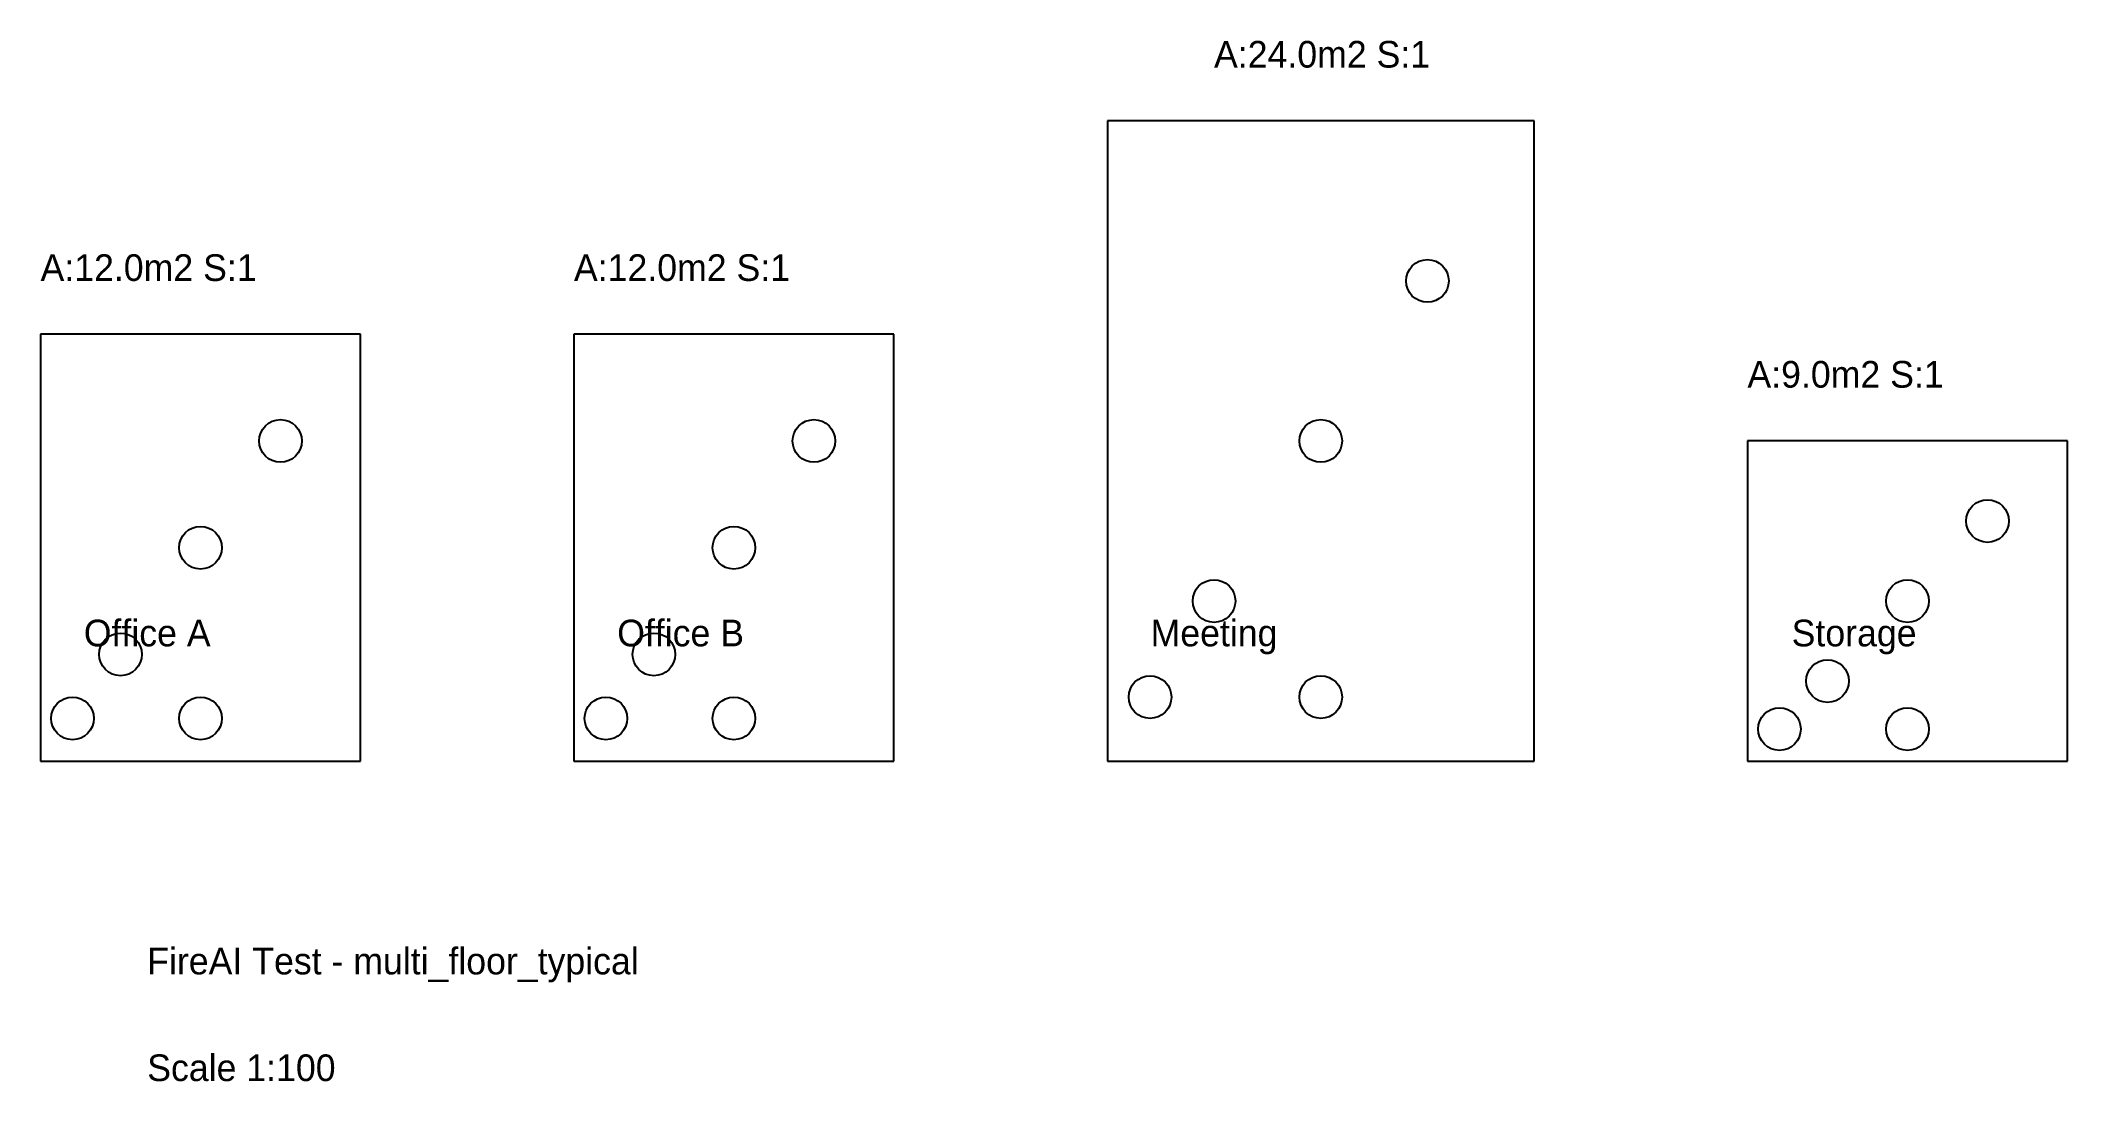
# Model space of a CAD drawing. Header units: metres. Extents: x 0 to 190, y -30 to 68.
import ezdxf
from ezdxf.enums import TextEntityAlignment as Align

# ---------------------------------------------------------------- set-up
doc = ezdxf.new("R2010")
doc.units = ezdxf.units.M
for name, color, linetype in [('DEVICES', 1, 'Continuous'), ('TEXT', 7, 'Continuous'), ('WALLS', 7, 'Continuous')]:
    doc.layers.add(name, color=color, linetype=linetype)

msp = doc.modelspace()

# ---------------------------------------------------------------- linework, layer by layer
at = {"layer": 'DEVICES'}
for centre in [(130, 45), (22.5, 30), (72.5, 30), (120, 30), (182.5, 22.5), (15, 20), (65, 20), (110, 15), (175, 15), (7.5, 10), (57.5, 10), (167.5, 7.5), (104, 6), (120, 6), (3, 4), (15, 4), (53, 4), (65, 4), (163, 3), (175, 3)]:
    msp.add_circle(centre, 2, dxfattribs=at)
at = {"layer": 'WALLS'}
for p, q in [((140, 60), (100, 60)), ((100, 60), (100, 0)), ((140, 0), (140, 60)), ((30, 40), (0, 40)), ((0, 40), (0, 0)), ((30, 0), (30, 40)), ((80, 40), (50, 40)), ((50, 40), (50, 0)), ((80, 0), (80, 40)), ((190, 30), (160, 30)), ((160, 30), (160, 0)), ((190, 0), (190, 30)), ((0, 0), (30, 0)), ((50, 0), (80, 0)), ((100, 0), (140, 0)), ((160, 0), (190, 0))]:
    msp.add_line(p, q, dxfattribs=at)

# ---------------------------------------------------------------- texts
at = {"layer": 'TEXT'}
for s, p in [('A:24.0m2 S:1', (110, 65)), ('A:12.0m2 S:1', (0, 45)), ('A:12.0m2 S:1', (50, 45)), ('A:9.0m2 S:1', (160, 35)), ('FireAI Test - multi_floor_typical', (10, -20)), ('Scale 1:100', (10, -30))]:
    msp.add_text(s, height=2.5, dxfattribs=at).set_placement(p)
for s, p in [('Office A', (10, 10)), ('Office B', (60, 10)), ('Meeting', (110, 10)), ('Storage', (170, 10))]:
    msp.add_text(s, height=2.5, dxfattribs=at).set_placement(p, align=Align.BOTTOM_CENTER)

doc.saveas('drawing.dxf')
